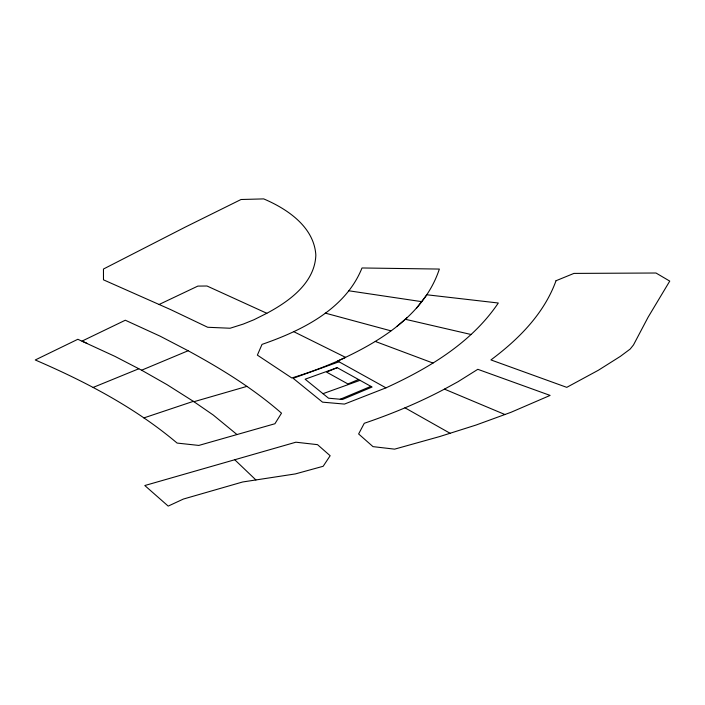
<?xml version="1.0" encoding="UTF-8"?>
<svg xmlns="http://www.w3.org/2000/svg" width="705" height="705" viewBox="0 0 705 705"><rect width="100%" height="100%" fill="white"/><g stroke="black" fill="none" stroke-linecap="round" stroke-linejoin="round"><path stroke-width="1.06" d="M416.382 308.376L426.842 294.778L498.303 303.009C471.442 342.859 428.799 368.23 385.97 387.847L337.616 361.013C379.308 342.11 424.207 315.064 439.356 269.063L362 267.97C345.468 309.275 301.678 330.671 262.031 344.384L257.369 355.126L291.791 377.968C310.182 372.337 328.23 365.587 345.644 357.4L293.879 331.738M396.774 326.512L407.173 317.602M266.834 313.284C289.191 301.343 314.915 282.881 315.84 255.051C314.051 226.895 287.349 208.944 263.705 198.898L241.031 199.506L185.415 227.036L103.459 269.028L103.485 279.841L170.522 309.548L207.693 327.27L230.086 328.239L243.207 324.097L253.967 319.735L266.834 313.284L206.997 286.001L197.849 286.098L159.074 304.498M444.458 389.125L457.959 381.749L477.814 369.314L550.12 395.417L510.966 412.31L476.095 425.027L439.62 436.58L394.606 449.147L372.998 446.635L358.625 433.963L364.274 423.282C391.804 413.932 418.752 402.74 444.458 389.125L505.018 414.558M337.193 367.666L305.133 379.202L328.556 398.21L342.551 399.444L372.09 387.027L337.193 367.666L326.591 372.117L347.935 383.961L358.537 379.51M340.251 399.242L370.892 386.366M141.608 370.204L188.129 350.746C221.044 368.644 253.21 388.446 281.507 413.165L274.924 423.74L198.819 445.428L177.105 443.075C135.016 407.516 85.631 381.678 35.25 359.973L77.841 339.281L114.968 356.386L141.608 370.204L166.926 384.595L193.937 401.709L246.97 386.366M93.157 387.424L138.815 368.768M385.97 387.847L344.472 404.08L322.529 402.15L293.139 378.294L339.008 361.788M322.969 393.681L360.035 380.339M143.873 417.915L193.39 401.33L213.245 415.033L236.995 434.553M234.747 459.748L295.888 442.202L317.523 444.652L330.151 455.73L323.163 466.278L295.395 473.91L242.652 481.982L183.388 499.052L168.204 506.102L144.798 485.534L234.747 459.748L255.906 479.955M348.922 290.795L421.81 301.669M405.243 319.259L471.169 334.523M325.252 313.108L390.878 330.83M375.271 341.431L433.046 363.075M86.847 343.238L82.009 341.105L125.314 320.229L160.123 336.17L188.129 350.746M404.943 407.798L450.239 433.363M556.025 280.731C544.066 313.778 518.589 339.308 490.927 359.92L566.758 387.353L598.386 370.24L620.374 356.36L630.173 349.063L633.495 344.921L648.124 317.171L669.75 281.11L655.994 273.011L573.932 273.408L556.025 280.731"/></g></svg>
